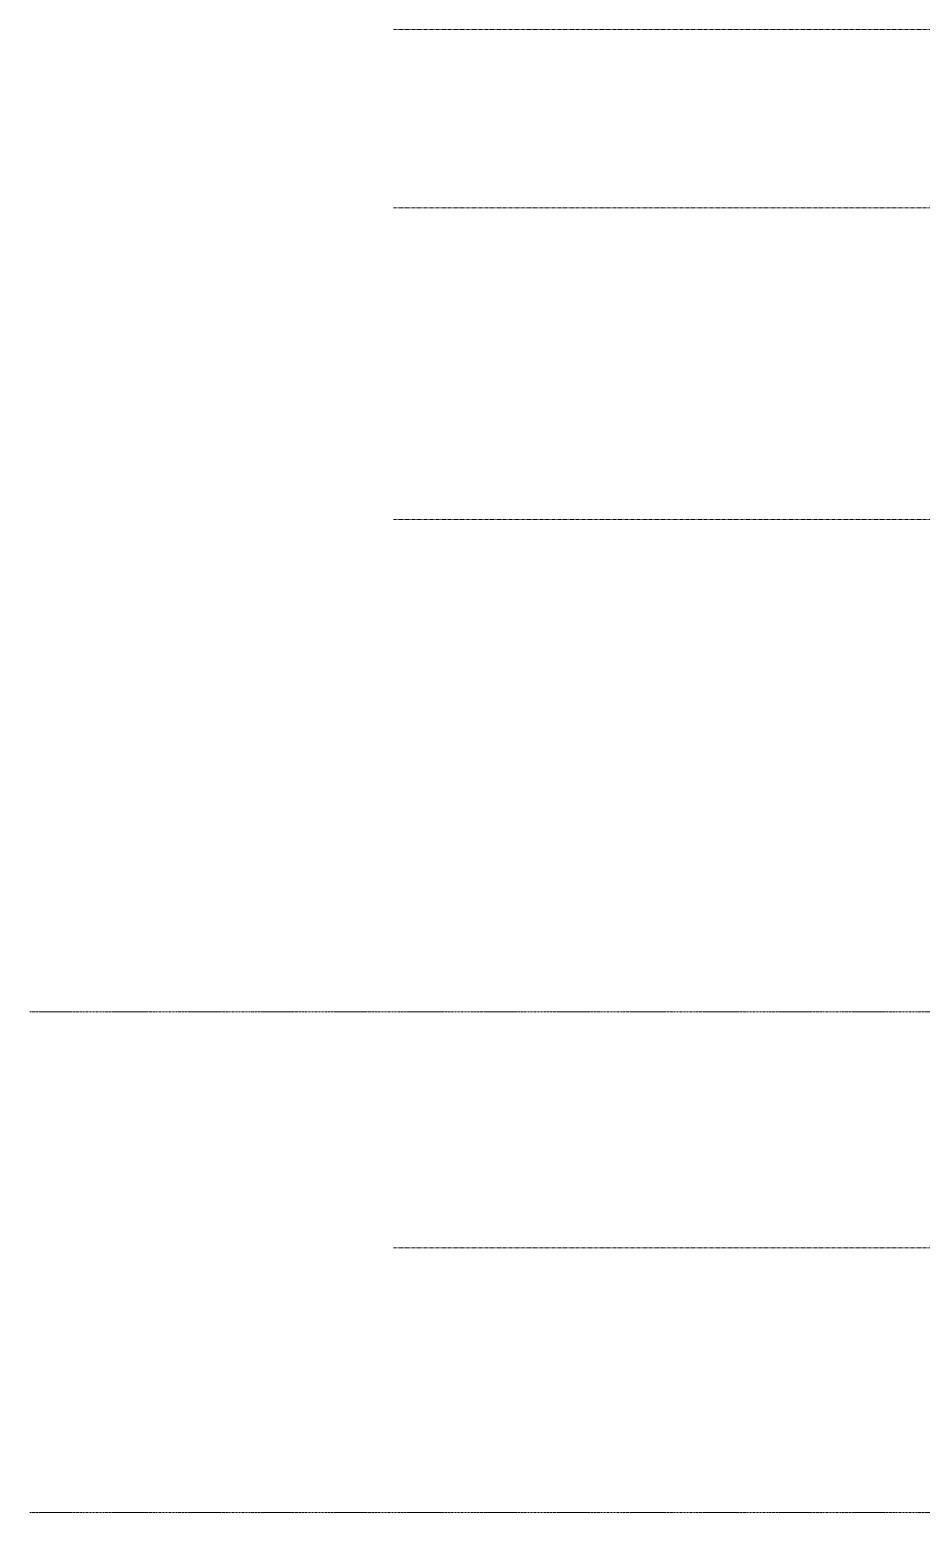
# Model space of a CAD drawing. Header units: inches. Extents: x 9610 to 15331, y -316 to 681.
# Drawn here: x 12953.5 to 13188.7, y 136 to 527 of the extents above; entities that cross this region are included whole.
import ezdxf

# ---------------------------------------------------------------- set-up
doc = ezdxf.new("R2010")
doc.units = ezdxf.units.IN
doc.header["$MEASUREMENT"] = 0
doc.linetypes.add('Aligning Line 1_8_', pattern=[0.25, 0.125, -0.125])
doc.linetypes.add('Grid Line 1_2_', pattern=[0.875, 0.5, -0.125, 0.125, -0.125])
doc.layers.add('A-FLOR-LEVL-1', color=51, linetype='Grid Line 1_2_', lineweight=9)
doc.layers.add('G-ANNO-SYMB', color=111, linetype='Aligning Line 1_8_', lineweight=9)

msp = doc.modelspace()

# ---------------------------------------------------------------- linework, layer by layer
at = {"layer": 'A-FLOR-LEVL-1'}
for p, q in [((12953.53, 268), (15306.53, 268)), ((12953.53, 136), (15306.53, 136))]:
    msp.add_line(p, q, dxfattribs=at)
at = {"layer": 'G-ANNO-SYMB'}
for p, q in [((15210.55, 526.95), (13049.45, 526.95)), ((15210.55, 480), (13049.45, 480)), ((15210.55, 397.76), (13049.45, 397.76)), ((15210.55, 205.76), (13049.45, 205.76))]:
    msp.add_line(p, q, dxfattribs=at)

doc.saveas('drawing.dxf')
